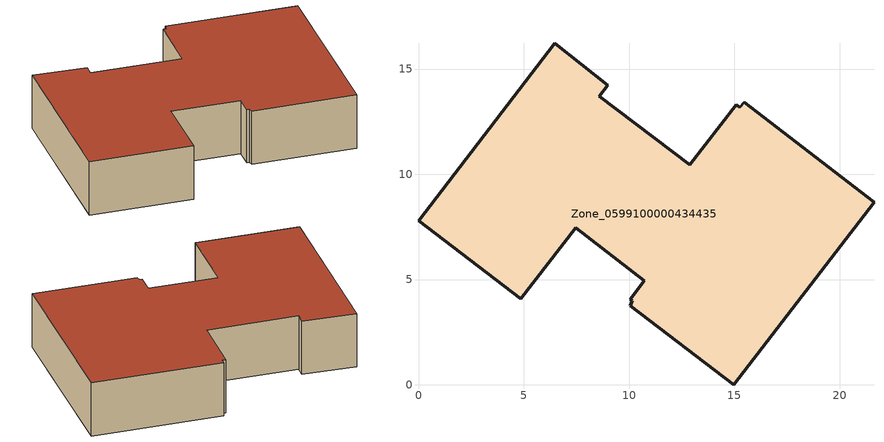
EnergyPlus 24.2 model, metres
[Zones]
Zone_0599100000434435
 floor ground (C_G): 7.47,7.47 4.86,4.08 0,7.8 6.48,16.23 8.99,14.22 8.58,13.71 12.89,10.45 15.09,13.29 15.26,13.17 15.47,13.42 21.64,8.68 14.98,0 10.05,3.75 10.16,3.99 10.06,4.07 10.72,4.94 z3.35
 wall outside (C_F): 4.86,4.08 7.47,7.47 10.72,4.94 10.06,4.07 10.16,3.99 10.05,3.75 14.98,0 21.64,8.68 15.47,13.42 15.26,13.17 15.09,13.29 12.89,10.45 8.58,13.71 8.99,14.22 6.48,16.23 0,7.8 4.86,4.08 z3.35:6.75
 roof outside (C_R): 10.72,4.94 10.06,4.07 10.16,3.99 10.05,3.75 14.98,0 21.64,8.68 15.47,13.42 15.26,13.17 15.09,13.29 12.89,10.45 8.58,13.71 8.99,14.22 6.48,16.23 0,7.8 4.86,4.08 7.47,7.47 z6.75
[BUILDING]
Pand.0599100000434435: North Axis=0; Terrain=City; Loads Convergence Tolerance Value=0.04; Temperature Convergence Tolerance Value=0.4; Solar Distribution=FullExterior; Maximum Number of Warmup Days=25; Minimum Number of Warmup Days=1
[Site:Location]
Rotterdam.The.Hague.AP_ZH_NLD Design_Conditions: Latitude=51.96; Longitude=4.45; Time Zone=1; Elevation=-4.5
[SITE:GROUNDTEMPERATURE:BUILDINGSURFACE]
18, 18, 18, 18, 18, 18, 18, 18, 18, 18, 18, 18
[MATERIAL] Thermal Absorptance=0.9; Solar Absorptance=0.7; Visible Absorptance=0.7
Name | Roughness | Thickness | Conductivity | Density | Specific Heat
G.D.2006-2014 | MediumSmooth | 0.15 | 0.06 | 540 | 1210
F.D.2006-2014 | Rough | 0.3 | 0.12 | 1920 | 840
R.D.2006-2014 | MediumRough | 0.2 | 0.08 | 1500 | 1000
[CONSTRUCTION]
C_G: G.D.2006-2014
C_F: F.D.2006-2014
C_R: R.D.2006-2014
[ZONE]
Zone_0599100000434435: Type=1; Multiplier=1; Ceiling Height=Autocalculate; Volume=Autocalculate; Floor Area=autocalculate; Part of Total Floor Area=Yes
[ZONEINFILTRATION:DESIGNFLOWRATE]
Infil_Zone_0599100000434435: Zone or ZoneList or Space or SpaceList=Zone_0599100000434435; Schedule=AlwaysOn; Design Flow Rate Calculation Method=Flow/Area; Flow Rate per Floor Area=0.0021; Constant Term Coefficient=1; Temperature Term Coefficient=0; Velocity Term Coefficient=0; Velocity Squared Term Coefficient=0
[HVACTEMPLATE:ZONE:IDEALLOADSAIRSYSTEM]
Zone_0599100000434435: Maximum Heating Supply Air Temperature=50; Minimum Cooling Supply Air Temperature=13; Maximum Heating Supply Air Humidity Ratio=0.0156; Minimum Cooling Supply Air Humidity Ratio=0.0077; Heating Limit=NoLimit; Cooling Limit=NoLimit; Dehumidification Control Type=ConstantSensibleHeatRatio; Cooling Sensible Heat Ratio=0.7; Dehumidification Setpoint=60; Humidification Control Type=None; Humidification Setpoint=30; Outdoor Air Method=None; Outdoor Air Flow Rate per Person=0.00944; Outdoor Air Flow Rate per Zone Floor Area=0; Outdoor Air Flow Rate per Zone=0; Demand Controlled Ventilation Type=None; Outdoor Air Economizer Type=NoEconomizer; Heat Recovery Type=None; Sensible Heat Recovery Effectiveness=0.7; Latent Heat Recovery Effectiveness=0.65
[ZONECONTROL:THERMOSTAT]
ThermostatControl_Zone_0599100000434435: Zone or ZoneList=Zone_0599100000434435; Control Type Schedule=DualSetpointControlType; Control 1=Thermostat_Zone_0599100000434435; Temperature Difference Between Cutout And Setpoint=0
[THERMOSTATSETPOINT:DUALSETPOINT]
Thermostat_Zone_0599100000434435: Heating Setpoint Temperature Schedule=HeatingSetpoint_Zone_0599100000434435; Cooling Setpoint Temperature Schedule=CoolingSetpoint_Zone_0599100000434435
[SCHEDULE:COMPACT]
HeatingSetpoint_Zone_0599100000434435: Through: 12/31, For: AllDays, Until: 24:00, 21
CoolingSetpoint_Zone_0599100000434435: Through: 12/31, For: AllDays, Until: 24:00, 24
DualSetpointControlType: Through: 12/31, For: AllDays, Until: 24:00, 4
AlwaysOn: Through: 12/31, For: AllDays, Until: 24:00, 1
